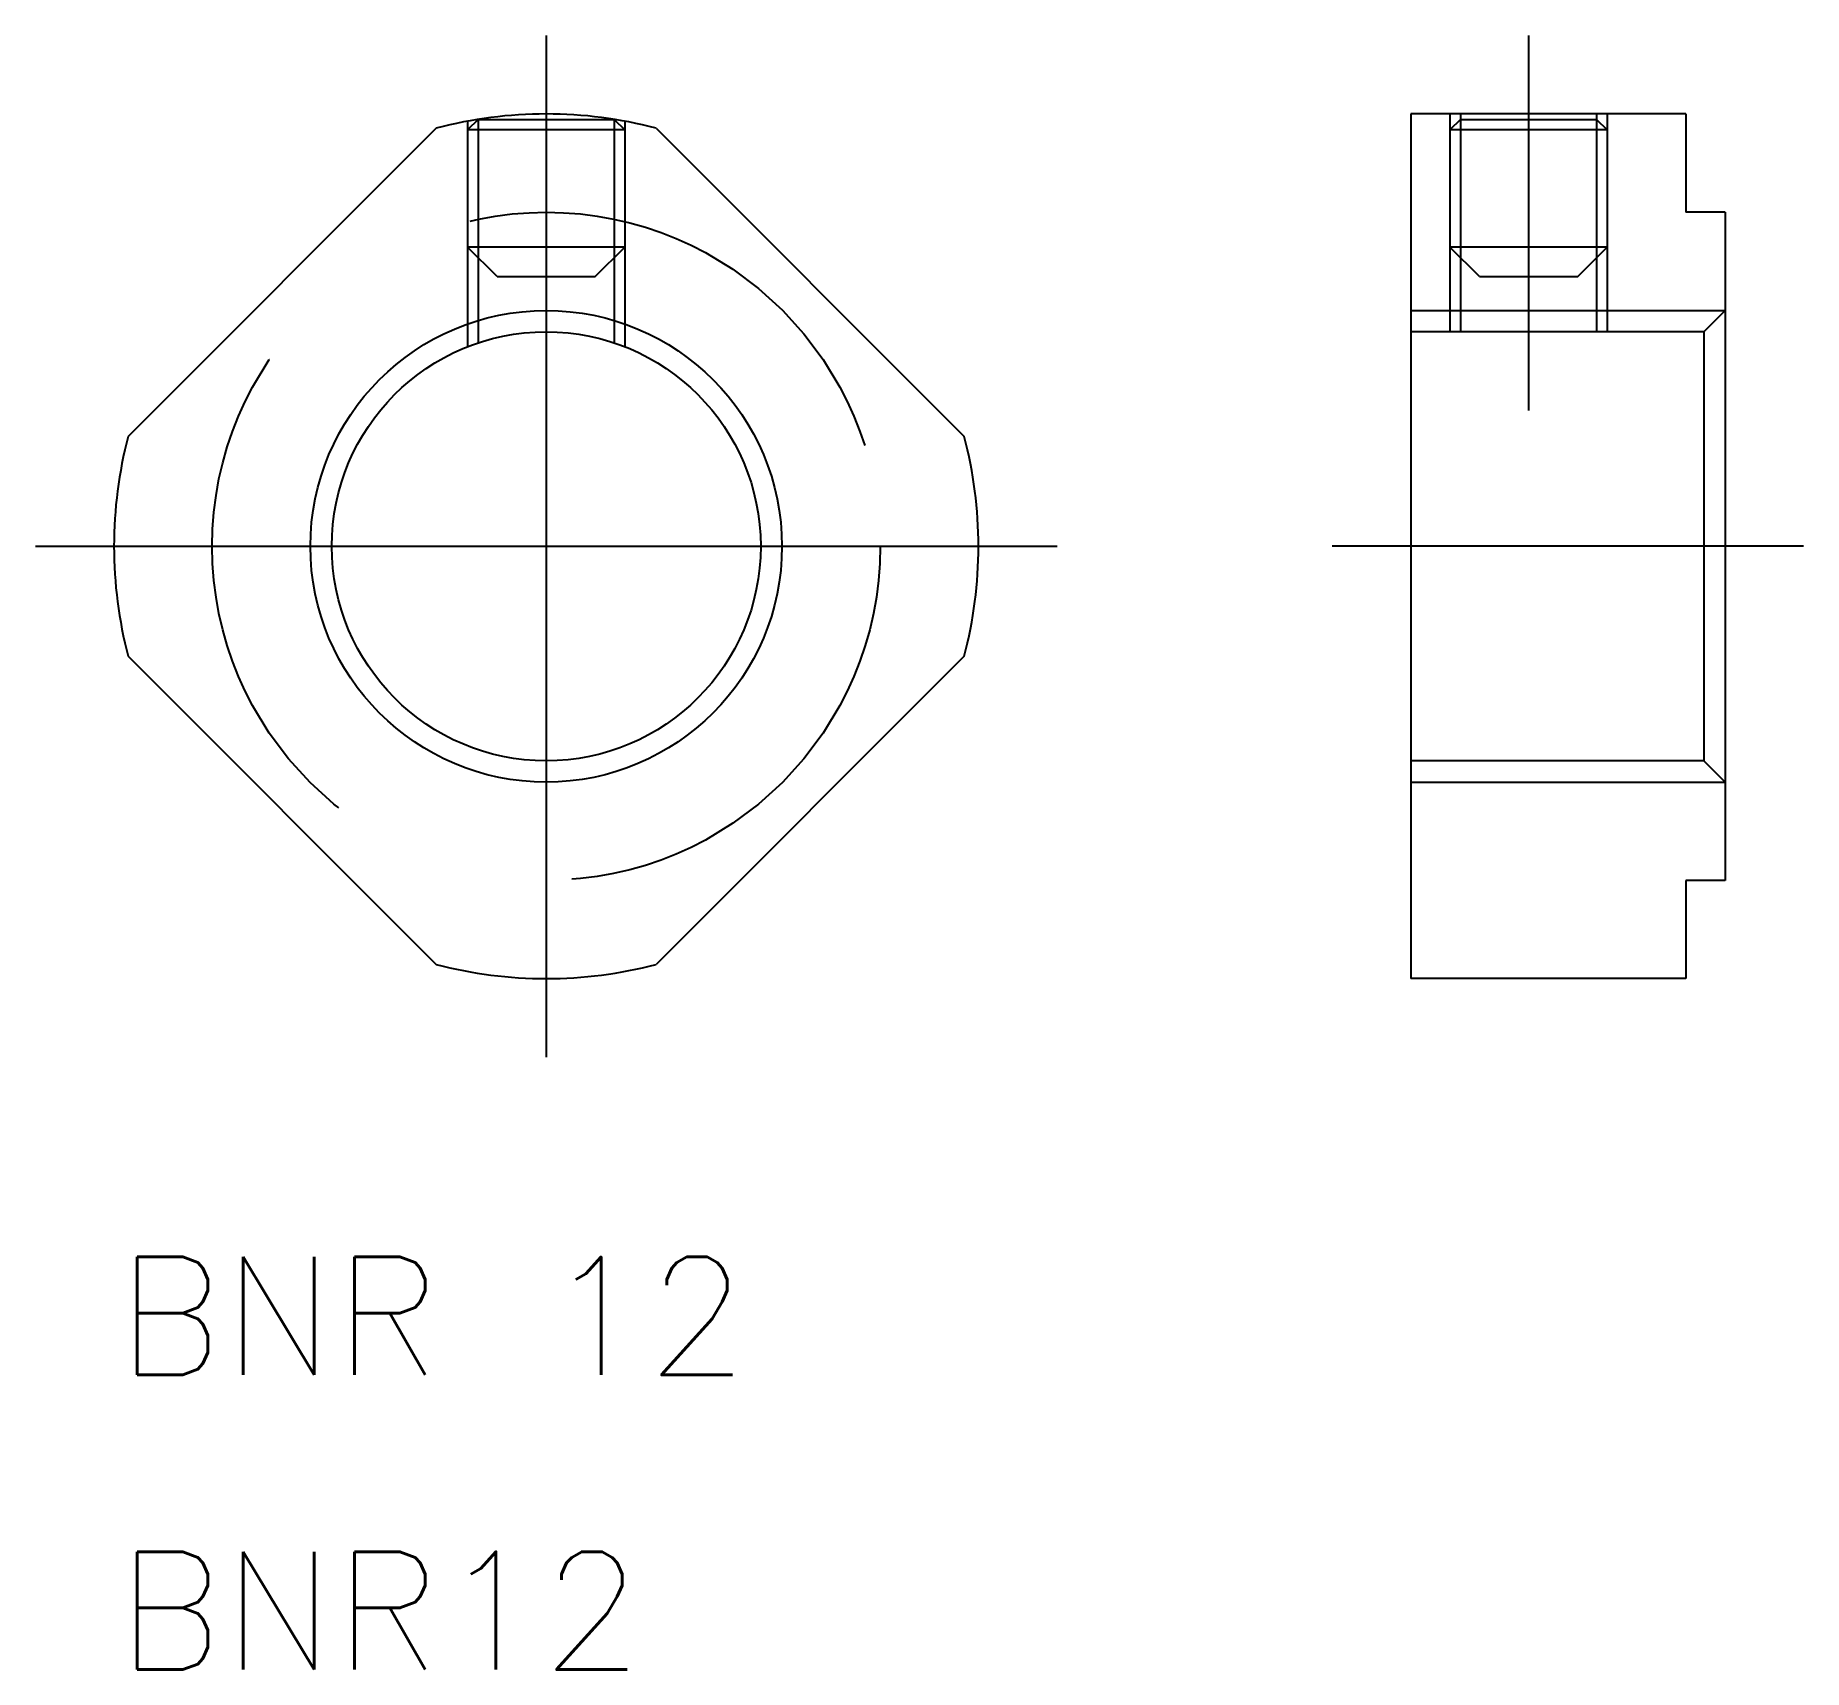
# Model space of a CAD drawing. Extents: x -13 to 32, y -28.6 to 13.
import ezdxf

# ---------------------------------------------------------------- set-up
doc = ezdxf.new("R2010")
doc.units = 0
doc.linetypes.add('CENTER', pattern=[50.8, 31.75, -6.35, 6.35, -6.35])
doc.linetypes.add('DASHED', pattern=[19.05, 12.7, -6.35])
doc.layers.get('0').update_dxf_attribs({"linetype": 'CONTINUOUS'})
doc.layers.add('CENTER', color=1, linetype='CONTINUOUS')
doc.styles.get("Standard").update_dxf_attribs({"font": 'txt.shx', "height": 3, "bigfont": 'bigfont.shx'})

msp = doc.modelspace()

# ---------------------------------------------------------------- linework, layer by layer
at = {"color": 3, "linetype": 'DASHED'}
for p, q in [((-1.73, 10.863), (-2, 10.593)), ((-2, 10.817), (-2, 10.593)), ((-1.73, 10.863), (1.729, 10.863)), ((-1.73, 10.863), (-1.73, 7.343)), ((1.729, 10.863), (2, 10.593)), ((1.729, 10.863), (1.729, 7.343)), ((2, 10.817), (2, 10.593)), ((2, 10.593), (-2, 10.593)), ((-2, 10.593), (-2, 7.613)), ((2, 10.593), (2, 7.613)), ((27, 10.593), (23, 10.593)), ((-1.25, 6.863), (-2, 7.613)), ((2, 7.613), (-2, 7.613)), ((-2, 7.613), (-2, 5.079)), ((-1.73, 7.343), (-1.73, 5.177)), ((1.25, 6.863), (2, 7.613)), ((1.729, 7.343), (1.729, 5.177)), ((2, 7.613), (2, 5.079)), ((27, 7.613), (23, 7.613)), ((-1.25, 6.863), (1.25, 6.863))]:
    msp.add_line(p, q, dxfattribs=at)
at = {"color": 7, "linetype": 'CONTINUOUS'}
for p, q in [((29, 11), (22, 11)), ((22, 11), (22, -11)), ((23.27, 10.863), (23, 10.593)), ((23.27, 11), (23.27, 10.863)), ((23.27, 10.863), (26.729, 10.863)), ((26.729, 11), (26.729, 10.863)), ((26.729, 10.863), (27, 10.593)), ((29, 11), (29, 8.5)), ((-2.796, 10.639), (-10.639, 2.796)), ((2.796, 10.639), (10.639, 2.796)), ((23, 10.593), (23, 7.613)), ((27, 10.593), (27, 7.613)), ((30, 8.5), (29, 8.5)), ((30, 8.5), (30, -8.5)), ((23.75, 6.863), (23, 7.613)), ((23.27, 7.343), (23.27, 5.458)), ((26.25, 6.863), (27, 7.613)), ((26.729, 7.343), (26.729, 5.458)), ((23.75, 6.863), (26.25, 6.863)), ((30, 6), (29.459, 5.458)), ((29.459, 5.458), (22, 5.458)), ((29.459, 5.458), (29.459, -5.458)), ((-10.639, -2.796), (-2.796, -10.639)), ((10.639, -2.796), (2.796, -10.639)), ((29.459, -5.458), (22, -5.458)), ((30, -6), (29.459, -5.458)), ((30, -8.5), (29, -8.5)), ((29, -8.5), (29, -11)), ((29, -11), (22, -11))]:
    msp.add_line(p, q, dxfattribs=at)
at = {"color": 3, "linetype": 'CONTINUOUS'}
for p, q in [((23, 11), (23, 10.593)), ((23.27, 10.863), (23.27, 7.343)), ((26.729, 10.863), (26.729, 7.343)), ((27, 11), (27, 10.593)), ((23, 7.613), (23, 5.458)), ((27, 7.613), (27, 5.458)), ((22, 6), (30, 6)), ((22, -6), (30, -6))]:
    msp.add_line(p, q, dxfattribs=at)
at = {"color": 3, "linetype": 'DASHED'}
msp.add_circle((0, 0), 8.5, dxfattribs=at)
at = {"color": 3, "linetype": 'CONTINUOUS'}
msp.add_circle((0, 0), 6, dxfattribs=at)
at = {"color": 7, "linetype": 'CONTINUOUS'}
msp.add_circle((0, 0), 5.458, dxfattribs=at)
for start, end in [(75.2726, 104.7274), (165.2726, 194.7274), (345.2726, 14.7274), (255.2726, 284.7274)]:
    msp.add_arc((0, 0), 11, start, end, dxfattribs=at)
at = {"layer": 'CENTER', "color": 1, "linetype": 'CENTER'}
for p, q in [((0, 13), (0, -13)), ((25, 13), (25, 3.458)), ((-13, 0), (13, 0)), ((32, 0), (20, 0))]:
    msp.add_line(p, q, dxfattribs=at)

# ---------------------------------------------------------------- texts
for s, p in [('BNR 12', (-10.922, -21.081)), ('BNR12', (-10.922, -28.581))]:
    msp.add_text(s, height=3).set_placement(p)

doc.saveas('drawing.dxf')
